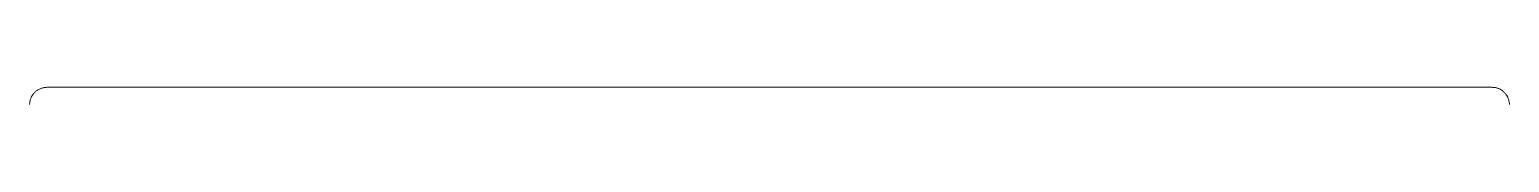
# Model space of a CAD drawing. Header units: inches. Extents: x 1076 to 2563, y 349 to 2134.
# Drawn here: x 2270.25 to 2291.5, y 982.6 to 982.85 of the extents above; entities that cross this region are included whole.
import ezdxf

# ---------------------------------------------------------------- set-up
doc = ezdxf.new("R2010")
doc.units = ezdxf.units.IN
doc.header["$MEASUREMENT"] = 0
doc.layers.add('I-FURN', color=30, linetype='Continuous', lineweight=9)

# ---------------------------------------------------------------- blocks, each defined once
blk = doc.blocks.new('HighTower_SelectRecliner - HighTower_SelectRecliner-V63-Level XX  POWER _ SIGNAL')
at = {"layer": 'I-FURN'}
blk.add_line((-10.375, -15.905), (10.375, -15.905), dxfattribs=at)
at = {"layer": 'I-FURN', "flags": 128}
for points in [[(-10.375, -15.905), (-10.385, -15.904), (-10.395, -15.904), (-10.405, -15.903), (-10.415, -15.901), (-10.425, -15.9), (-10.434, -15.897), (-10.444, -15.895), (-10.454, -15.892), (-10.463, -15.889), (-10.472, -15.885), (-10.481, -15.881), (-10.49, -15.876), (-10.499, -15.872), (-10.508, -15.866), (-10.516, -15.861), (-10.524, -15.855), (-10.532, -15.849), (-10.54, -15.843), (-10.547, -15.836), (-10.554, -15.829), (-10.561, -15.821), (-10.568, -15.814), (-10.574, -15.806), (-10.58, -15.798), (-10.585, -15.79), (-10.591, -15.781), (-10.595, -15.772), (-10.6, -15.764), (-10.604, -15.754), (-10.608, -15.745), (-10.611, -15.736), (-10.615, -15.726), (-10.617, -15.717), (-10.619, -15.707), (-10.621, -15.697), (-10.623, -15.687), (-10.624, -15.677), (-10.625, -15.667), (-10.625, -15.657), (-10.625, -15.655)], [(10.625, -15.655), (10.625, -15.665), (10.624, -15.675), (10.623, -15.685), (10.622, -15.694), (10.62, -15.704), (10.618, -15.714), (10.615, -15.724), (10.612, -15.733), (10.609, -15.743), (10.605, -15.752), (10.601, -15.761), (10.597, -15.77), (10.592, -15.779), (10.587, -15.787), (10.581, -15.796), (10.576, -15.804), (10.569, -15.812), (10.563, -15.819), (10.556, -15.827), (10.549, -15.834), (10.542, -15.841), (10.534, -15.847), (10.526, -15.854), (10.518, -15.859), (10.51, -15.865), (10.502, -15.87), (10.493, -15.875), (10.484, -15.88), (10.475, -15.884), (10.466, -15.888), (10.456, -15.891), (10.447, -15.894), (10.437, -15.897), (10.427, -15.899), (10.417, -15.901), (10.408, -15.902), (10.398, -15.904), (10.388, -15.904), (10.378, -15.905), (10.375, -15.905)]]:
    blk.add_lwpolyline(points, dxfattribs=at)

msp = doc.modelspace()

# ---------------------------------------------------------------- block references
at = {"layer": 'I-FURN', "rotation": 180}
msp.add_blockref('HighTower_SelectRecliner - HighTower_SelectRecliner-V63-Level XX  POWER _ SIGNAL', (2280.876, 966.948), dxfattribs=at)

doc.saveas('drawing.dxf')
